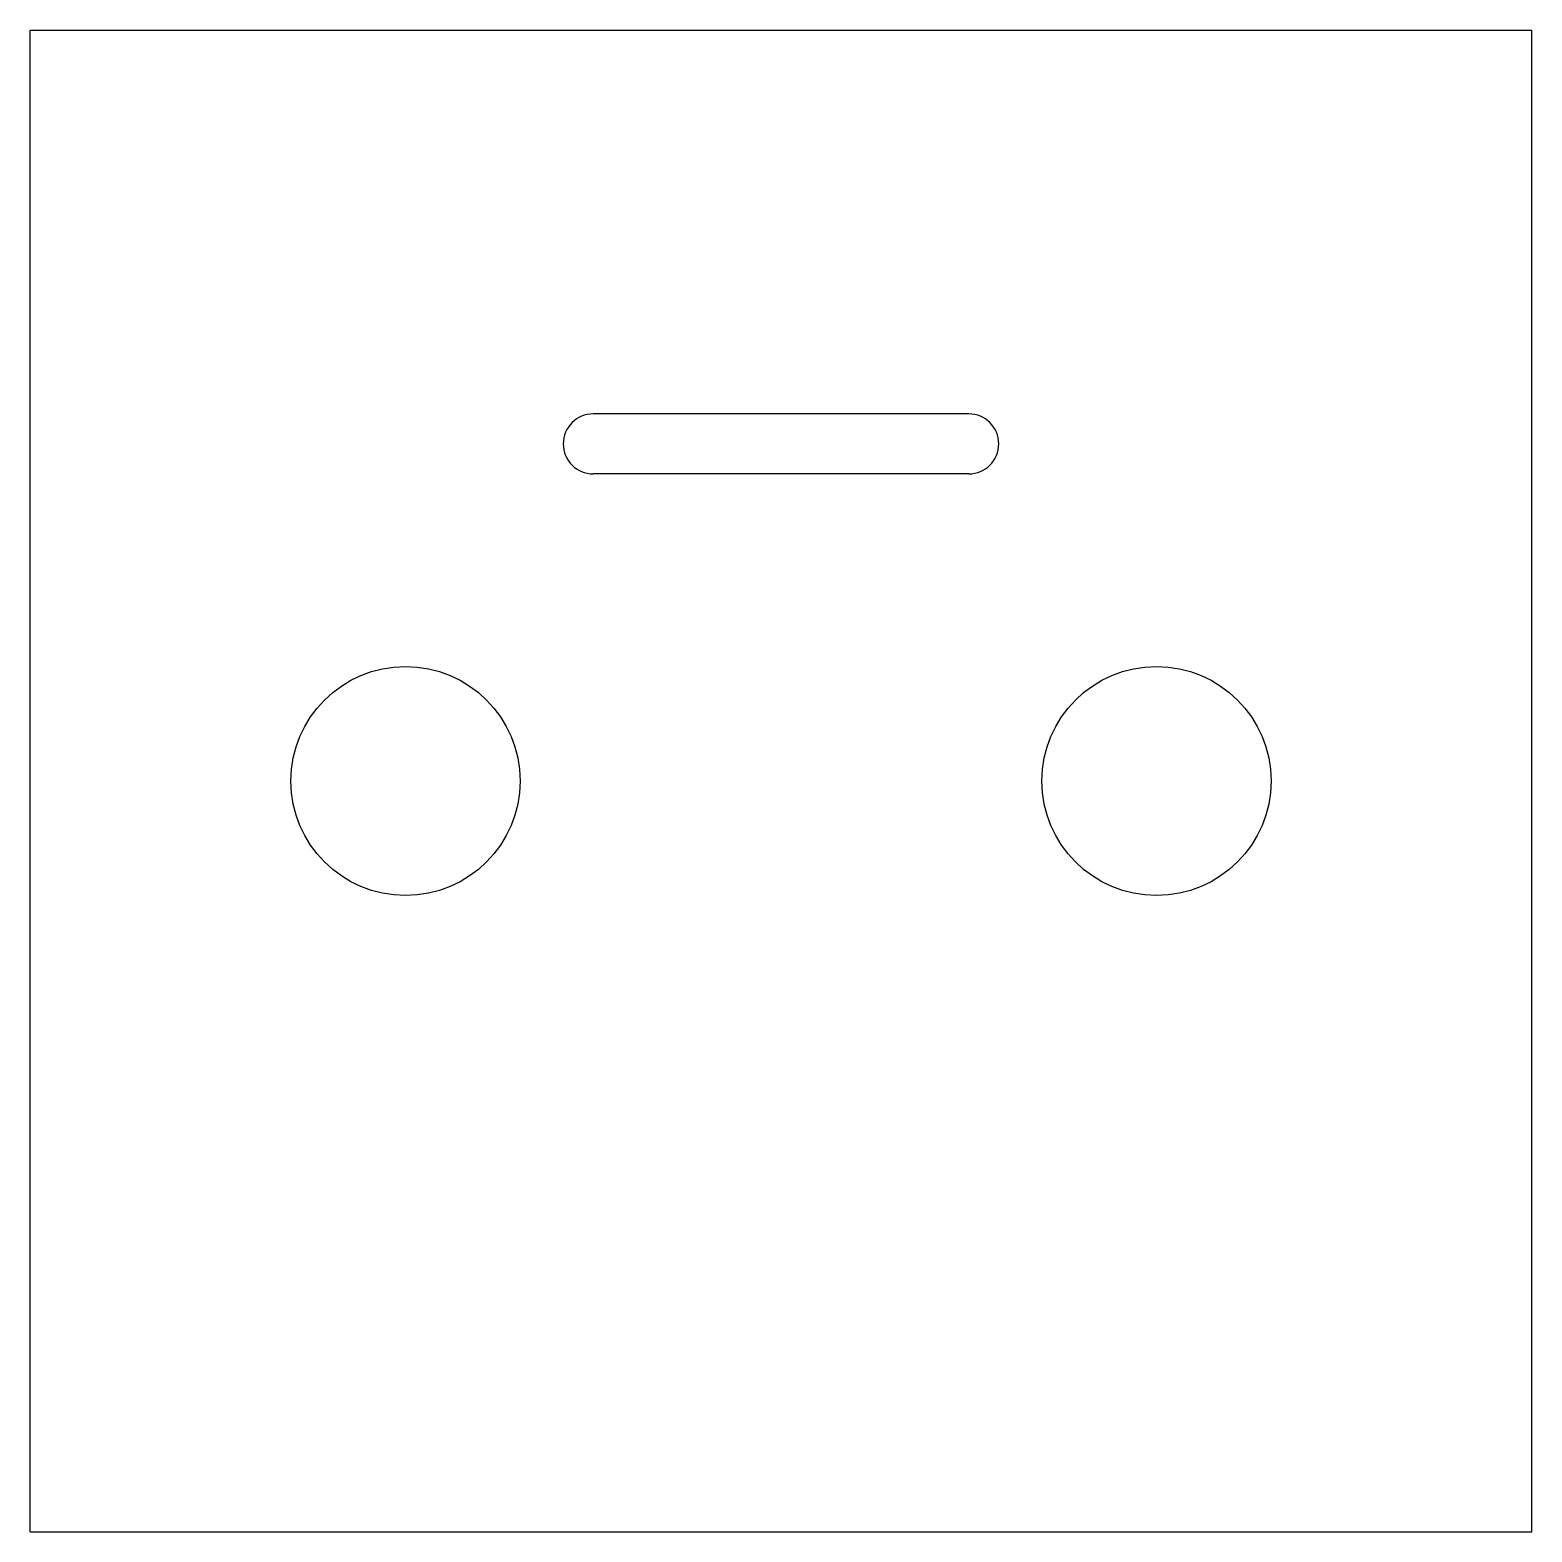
# Model space of a CAD drawing. Header units: metres. Extents: x 0 to 80, y 0 to 80.
import ezdxf

# ---------------------------------------------------------------- set-up
doc = ezdxf.new("R2010")
doc.units = ezdxf.units.M

msp = doc.modelspace()

# ---------------------------------------------------------------- linework, layer by layer
for p, q in [((0, 0), (0, 80)), ((0, 80), (80, 80)), ((80, 0), (80, 80)), ((50, 59.555416), (30, 59.555416)), ((50, 56.355416), (30, 56.355416)), ((0, 0), (80, 0))]:
    msp.add_line(p, q)
for centre in [(20, 40), (60, 40)]:
    msp.add_circle(centre, 6.1)
for centre, start, end in [((30, 57.955416), 90, 270), ((50, 57.955416), 0, 90), ((50, 57.955416), 270, 0)]:
    msp.add_arc(centre, 1.6, start, end)

doc.saveas('drawing.dxf')
